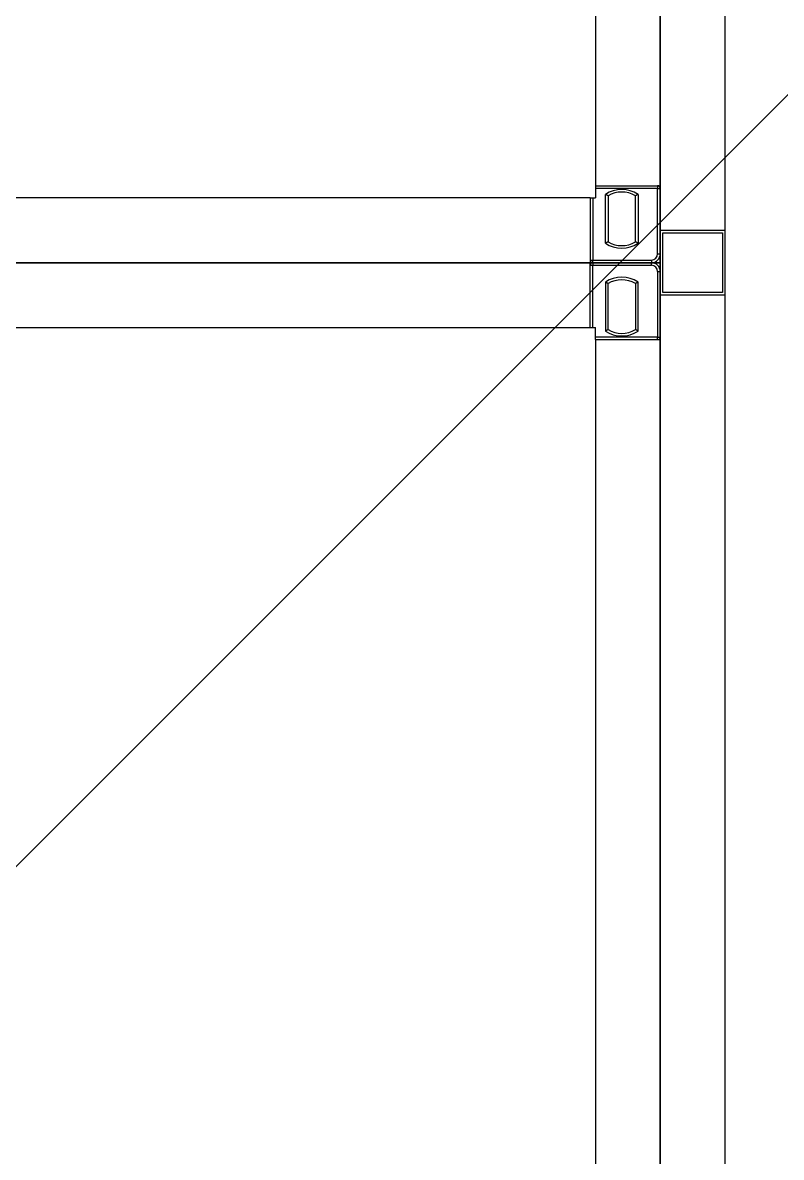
# Model space of a CAD drawing. Header units: millimetres. Extents: x 4080735 to 4152075, y -451436 to -400976.
# Drawn here: x 4146821.8 to 4146927.1, y -406991.5 to -406834.1 of the extents above; entities that cross this region are included whole.
import ezdxf

# ---------------------------------------------------------------- set-up
doc = ezdxf.new("R2010")
doc.units = ezdxf.units.MM
doc.header["$LTSCALE"] = 60
doc.layers.add('3', color=3, linetype='Continuous')

# ---------------------------------------------------------------- blocks, each defined once
blk = doc.blocks.new('KEY PLAN_NEW')
at = {"color": 253}
for p, q in [((-1226.862, -1495.504), (-1226.862, -1608.384)), ((-1220.862, -1848.384), (-1220.862, -1495.504)), ((-1226.862, -1608.384), (-1226.862, -1608.944)), ((-1227.102, -1608.944), (-1280.622, -1608.944)), ((-1227.102, -1608.944), (-1226.862, -1608.944)), ((-1223.862, -1610.444), (-1223.862, -1613.444)), ((-1223.862, -1610.444), (-1220.862, -1610.444)), ((-1223.742, -1613.324), (-1223.742, -1610.564)), ((-1223.742, -1610.564), (-1220.982, -1610.564)), ((-1220.982, -1610.564), (-1220.982, -1613.324)), ((-1220.982, -1610.564), (-1220.982, -1613.324)), ((-1220.862, -1613.444), (-1220.862, -1610.444)), ((-1220.862, -1613.444), (-1223.862, -1613.444)), ((-1220.982, -1613.324), (-1223.742, -1613.324)), ((-1280.622, -1614.944), (-1227.102, -1614.944)), ((-1227.102, -1614.944), (-1226.862, -1614.944)), ((-1226.862, -1615.504), (-1226.862, -1614.944)), ((-1226.862, -1615.504), (-1226.862, -1728.384))]:
    blk.add_line(p, q, dxfattribs=at)
at = {"color": 253, "linetype": 'Continuous'}
for p, q in [((-1226.862, -1608.384), (-1223.862, -1608.384)), ((-1223.982, -1608.504), (-1226.862, -1608.504)), ((-1226.397, -1611.045), (-1226.397, -1608.782)), ((-1226.277, -1608.849), (-1226.277, -1610.979)), ((-1225.007, -1610.979), (-1225.007, -1608.849)), ((-1224.887, -1608.782), (-1224.887, -1611.045)), ((-1223.982, -1608.384), (-1223.982, -1608.504)), ((-1223.982, -1608.504), (-1223.862, -1608.504)), ((-1223.982, -1611.534), (-1223.982, -1608.504)), ((-1227.102, -1608.944), (-1227.102, -1611.944)), ((-1226.982, -1608.944), (-1226.982, -1611.824)), ((-1227.102, -1611.824), (-1226.982, -1611.824)), ((-1227.102, -1614.944), (-1227.102, -1611.944)), ((-1226.982, -1611.944), (-1226.982, -1611.824)), ((-1226.982, -1611.824), (-1224.272, -1611.824)), ((-1226.982, -1611.944), (-1226.982, -1612.064)), ((-1224.272, -1611.824), (-1224.272, -1611.944)), ((-1224.272, -1612.064), (-1224.272, -1611.944)), ((-1223.982, -1611.534), (-1223.862, -1611.534)), ((-1223.982, -1611.824), (-1223.982, -1611.823)), ((-1223.982, -1611.824), (-1223.982, -1611.824)), ((-1227.102, -1612.064), (-1226.982, -1612.064)), ((-1226.982, -1614.944), (-1226.982, -1612.064)), ((-1226.982, -1612.064), (-1224.272, -1612.064)), ((-1223.982, -1612.064), (-1223.982, -1612.064)), ((-1223.982, -1612.064), (-1223.982, -1612.064)), ((-1223.982, -1612.354), (-1223.862, -1612.354)), ((-1223.982, -1612.354), (-1223.982, -1615.384)), ((-1226.397, -1612.842), (-1226.397, -1615.105)), ((-1226.277, -1615.039), (-1226.277, -1612.909)), ((-1225.007, -1612.909), (-1225.007, -1615.039)), ((-1224.887, -1615.105), (-1224.887, -1612.842)), ((-1223.982, -1615.384), (-1226.862, -1615.384)), ((-1226.862, -1615.504), (-1223.862, -1615.504)), ((-1223.982, -1615.504), (-1223.982, -1615.384)), ((-1223.982, -1615.384), (-1223.862, -1615.384))]:
    blk.add_line(p, q, dxfattribs=at)
at = {"color": 253}
for points in [[(-1283.862, -1491.944), (-1223.862, -1491.944), (-1223.862, -1611.944), (-1283.862, -1611.944)], [(-1223.862, -1491.944), (-1163.862, -1491.944), (-1163.862, -1851.944), (-1223.862, -1851.944)], [(-1283.862, -1611.944), (-1223.862, -1611.944), (-1223.862, -1731.944), (-1283.862, -1731.944)]]:
    blk.add_lwpolyline(points, close=True, dxfattribs=at)
at = {"color": 253, "linetype": 'Continuous'}
for centre, radius, start, end in [((-1225.642, -1609.914), 1.36, 56.2792, 123.7208), ((-1225.642, -1609.914), 1.24, 59.1964, 120.8036), ((-1223.982, -1608.504), 0.12, 0, 90), ((-1225.642, -1609.914), 1.36, 236.2792, 303.7208), ((-1225.642, -1609.914), 1.24, 239.1964, 300.8036), ((-1226.982, -1611.824), 0.12, 180, 270), ((-1226.982, -1612.064), 0.12, 90, 180), ((-1224.272, -1611.534), 0.41, 270, 0), ((-1224.272, -1611.534), 0.29, 270, 0), ((-1224.272, -1612.354), 0.41, 0, 90), ((-1224.272, -1612.354), 0.29, 0, 90), ((-1225.642, -1613.974), 1.36, 56.2792, 123.7208), ((-1225.642, -1613.974), 1.24, 59.1964, 120.8036), ((-1225.642, -1613.974), 1.36, 236.2792, 303.7208), ((-1225.642, -1613.974), 1.24, 239.1964, 300.8036), ((-1223.982, -1615.384), 0.12, 270, 0)]:
    blk.add_arc(centre, radius, start, end, dxfattribs=at)
for points, knots in [([(-1226.277, -1608.849), (-1226.277, -1608.848, 46), (-1226.278, -1608.848, 46), (-1226.279, -1608.848, 46), (-1226.28, -1608.847, 46), (-1226.28, -1608.847, 46), (-1226.281, -1608.846, 46), (-1226.281, -1608.846, 46), (-1226.282, -1608.846, 46), (-1226.282, -1608.845, 46), (-1226.284, -1608.844, 46), (-1226.285, -1608.844, 46), (-1226.289, -1608.842, 46), (-1226.291, -1608.841, 46), (-1226.294, -1608.839, 46), (-1226.295, -1608.838, 46), (-1226.296, -1608.838, 46), (-1226.297, -1608.837, 46), (-1226.298, -1608.837, 46), (-1226.299, -1608.836, 46), (-1226.301, -1608.835, 46), (-1226.304, -1608.833, 46), (-1226.309, -1608.83, 46), (-1226.312, -1608.829, 46), (-1226.316, -1608.826, 46), (-1226.318, -1608.826, 46), (-1226.32, -1608.824, 46), (-1226.32, -1608.824, 46), (-1226.322, -1608.823, 46), (-1226.323, -1608.823, 46), (-1226.327, -1608.821, 46), (-1226.33, -1608.819, 46), (-1226.336, -1608.815, 46), (-1226.339, -1608.813, 46), (-1226.346, -1608.81, 46), (-1226.35, -1608.808, 46), (-1226.354, -1608.806, 46), (-1226.355, -1608.805, 46), (-1226.357, -1608.804, 46), (-1226.358, -1608.804, 46), (-1226.36, -1608.802, 46), (-1226.362, -1608.801, 46), (-1226.367, -1608.798, 46), (-1226.371, -1608.796, 46), (-1226.378, -1608.792, 46), (-1226.382, -1608.79, 46), (-1226.387, -1608.787, 46), (-1226.389, -1608.786, 46), (-1226.392, -1608.785, 46), (-1226.394, -1608.784, 46), (-1226.395, -1608.783, 46), (-1226.396, -1608.783, 46), (-1226.396, -1608.783, 46), (-1226.397, -1608.782, 46)], [0, 0, 0, 0, 0.06206, 0.12459, 0.12459, 0.155854, 0.155854, 0.171487, 0.171487, 0.187119, 0.187119, 0.249648, 0.249648, 0.312178, 0.312178, 0.343442, 0.343442, 0.359075, 0.359075, 0.374707, 0.374707, 0.437236, 0.437236, 0.499766, 0.499766, 0.53103, 0.53103, 0.546663, 0.546663, 0.562295, 0.562295, 0.624824, 0.624824, 0.687353, 0.687353, 0.749883, 0.749883, 0.765515, 0.765515, 0.781147, 0.781147, 0.812412, 0.812412, 0.874941, 0.874941, 0.937471, 0.937471, 0.968735, 0.968735, 0.984368, 0.992184, 0.992184, 1, 1, 1, 1]), ([(-1224.887, -1608.782), (-1224.887, -1608.783, 46), (-1224.888, -1608.783, 46), (-1224.889, -1608.783, 46), (-1224.89, -1608.784, 46), (-1224.891, -1608.785, 46), (-1224.894, -1608.786, 46), (-1224.896, -1608.787, 46), (-1224.902, -1608.79, 46), (-1224.905, -1608.792, 46), (-1224.913, -1608.796, 46), (-1224.916, -1608.798, 46), (-1224.922, -1608.801, 46), (-1224.923, -1608.802, 46), (-1224.926, -1608.804, 46), (-1224.927, -1608.804, 46), (-1224.929, -1608.805, 46), (-1224.93, -1608.806, 46), (-1224.934, -1608.808, 46), (-1224.937, -1608.81, 46), (-1224.944, -1608.813, 46), (-1224.947, -1608.815, 46), (-1224.954, -1608.819, 46), (-1224.957, -1608.821, 46), (-1224.961, -1608.823, 46), (-1224.962, -1608.823, 46), (-1224.963, -1608.824, 46), (-1224.964, -1608.824, 46), (-1224.966, -1608.826, 46), (-1224.967, -1608.826, 46), (-1224.972, -1608.829, 46), (-1224.974, -1608.83, 46), (-1224.98, -1608.833, 46), (-1224.982, -1608.835, 46), (-1224.985, -1608.836, 46), (-1224.986, -1608.837, 46), (-1224.987, -1608.837, 46), (-1224.987, -1608.838, 46), (-1224.989, -1608.838, 46), (-1224.99, -1608.839, 46), (-1224.993, -1608.841, 46), (-1224.995, -1608.842, 46), (-1224.998, -1608.844, 46), (-1225, -1608.844, 46), (-1225.001, -1608.845, 46), (-1225.002, -1608.846, 46), (-1225.002, -1608.846, 46), (-1225.002, -1608.846, 46), (-1225.003, -1608.847, 46), (-1225.004, -1608.847, 46), (-1225.005, -1608.848, 46), (-1225.006, -1608.848, 46), (-1225.007, -1608.848, 46), (-1225.007, -1608.849, 46)], [0, 0, 0, 0, 0.00782, 0.00782, 0.015639, 0.031279, 0.031279, 0.062557, 0.062557, 0.125114, 0.125114, 0.187671, 0.187671, 0.21895, 0.21895, 0.234589, 0.234589, 0.250228, 0.250228, 0.312785, 0.312785, 0.375342, 0.375342, 0.437899, 0.437899, 0.453538, 0.453538, 0.469178, 0.469178, 0.500456, 0.500456, 0.563013, 0.563013, 0.62557, 0.62557, 0.641209, 0.641209, 0.656849, 0.656849, 0.688127, 0.688127, 0.750684, 0.750684, 0.813241, 0.813241, 0.828881, 0.828881, 0.84452, 0.84452, 0.875798, 0.875798, 0.938355, 1, 1, 1, 1]), ([(-1226.277, -1610.979), (-1226.277, -1610.979, 46), (-1226.278, -1610.979, 46), (-1226.279, -1610.98, 46), (-1226.28, -1610.98, 46), (-1226.28, -1610.981, 46), (-1226.281, -1610.981, 46), (-1226.281, -1610.981, 46), (-1226.282, -1610.982, 46), (-1226.282, -1610.982, 46), (-1226.284, -1610.983, 46), (-1226.285, -1610.984, 46), (-1226.289, -1610.985, 46), (-1226.291, -1610.986, 46), (-1226.294, -1610.988, 46), (-1226.295, -1610.989, 46), (-1226.296, -1610.99, 46), (-1226.297, -1610.99, 46), (-1226.298, -1610.991, 46), (-1226.299, -1610.991, 46), (-1226.301, -1610.993, 46), (-1226.304, -1610.994, 46), (-1226.309, -1610.997, 46), (-1226.312, -1610.998, 46), (-1226.316, -1611.001, 46), (-1226.318, -1611.002, 46), (-1226.32, -1611.003, 46), (-1226.32, -1611.003, 46), (-1226.322, -1611.004, 46), (-1226.323, -1611.004, 46), (-1226.327, -1611.007, 46), (-1226.33, -1611.008, 46), (-1226.336, -1611.012, 46), (-1226.339, -1611.014, 46), (-1226.346, -1611.017, 46), (-1226.35, -1611.019, 46), (-1226.354, -1611.022, 46), (-1226.355, -1611.022, 46), (-1226.357, -1611.023, 46), (-1226.358, -1611.024, 46), (-1226.36, -1611.025, 46), (-1226.362, -1611.026, 46), (-1226.367, -1611.029, 46), (-1226.371, -1611.031, 46), (-1226.378, -1611.035, 46), (-1226.382, -1611.037, 46), (-1226.387, -1611.04, 46), (-1226.389, -1611.041, 46), (-1226.392, -1611.042, 46), (-1226.394, -1611.043, 46), (-1226.395, -1611.044, 46), (-1226.396, -1611.044, 46), (-1226.396, -1611.045, 46), (-1226.397, -1611.045, 46)], [0, 0, 0, 0, 0.06206, 0.12459, 0.12459, 0.155854, 0.155854, 0.171487, 0.171487, 0.187119, 0.187119, 0.249648, 0.249648, 0.312178, 0.312178, 0.343442, 0.343442, 0.359075, 0.359075, 0.374707, 0.374707, 0.437236, 0.437236, 0.499766, 0.499766, 0.53103, 0.53103, 0.546663, 0.546663, 0.562295, 0.562295, 0.624824, 0.624824, 0.687353, 0.687353, 0.749883, 0.749883, 0.765515, 0.765515, 0.781147, 0.781147, 0.812412, 0.812412, 0.874941, 0.874941, 0.937471, 0.937471, 0.968735, 0.968735, 0.984368, 0.992184, 0.992184, 1, 1, 1, 1]), ([(-1224.887, -1611.045), (-1224.887, -1611.045, 46), (-1224.888, -1611.044, 46), (-1224.889, -1611.044, 46), (-1224.89, -1611.043, 46), (-1224.891, -1611.042, 46), (-1224.894, -1611.041, 46), (-1224.896, -1611.04, 46), (-1224.902, -1611.037, 46), (-1224.905, -1611.035, 46), (-1224.913, -1611.031, 46), (-1224.916, -1611.029, 46), (-1224.922, -1611.026, 46), (-1224.923, -1611.025, 46), (-1224.926, -1611.024, 46), (-1224.927, -1611.023, 46), (-1224.929, -1611.022, 46), (-1224.93, -1611.022, 46), (-1224.934, -1611.019, 46), (-1224.937, -1611.017, 46), (-1224.944, -1611.014, 46), (-1224.947, -1611.012, 46), (-1224.954, -1611.008, 46), (-1224.957, -1611.007, 46), (-1224.961, -1611.004, 46), (-1224.962, -1611.004, 46), (-1224.963, -1611.003, 46), (-1224.964, -1611.003, 46), (-1224.966, -1611.002, 46), (-1224.967, -1611.001, 46), (-1224.972, -1610.998, 46), (-1224.974, -1610.997, 46), (-1224.98, -1610.994, 46), (-1224.982, -1610.993, 46), (-1224.985, -1610.991, 46), (-1224.986, -1610.991, 46), (-1224.987, -1610.99, 46), (-1224.987, -1610.99, 46), (-1224.989, -1610.989, 46), (-1224.99, -1610.988, 46), (-1224.993, -1610.986, 46), (-1224.995, -1610.985, 46), (-1224.998, -1610.984, 46), (-1225, -1610.983, 46), (-1225.001, -1610.982, 46), (-1225.002, -1610.982, 46), (-1225.002, -1610.981, 46), (-1225.002, -1610.981, 46), (-1225.003, -1610.981, 46), (-1225.004, -1610.98, 46), (-1225.005, -1610.98, 46), (-1225.006, -1610.979, 46), (-1225.007, -1610.979, 46), (-1225.007, -1610.979, 46)], [0, 0, 0, 0, 0.00782, 0.00782, 0.015639, 0.031279, 0.031279, 0.062557, 0.062557, 0.125114, 0.125114, 0.187671, 0.187671, 0.21895, 0.21895, 0.234589, 0.234589, 0.250228, 0.250228, 0.312785, 0.312785, 0.375342, 0.375342, 0.437899, 0.437899, 0.453538, 0.453538, 0.469178, 0.469178, 0.500456, 0.500456, 0.563013, 0.563013, 0.62557, 0.62557, 0.641209, 0.641209, 0.656849, 0.656849, 0.688127, 0.688127, 0.750684, 0.750684, 0.813241, 0.813241, 0.828881, 0.828881, 0.84452, 0.84452, 0.875798, 0.875798, 0.938355, 1, 1, 1, 1]), ([(-1226.277, -1612.909), (-1226.277, -1612.908, 46), (-1226.278, -1612.908, 46), (-1226.279, -1612.908, 46), (-1226.28, -1612.907, 46), (-1226.28, -1612.907, 46), (-1226.281, -1612.906, 46), (-1226.281, -1612.906, 46), (-1226.282, -1612.906, 46), (-1226.282, -1612.905, 46), (-1226.284, -1612.904, 46), (-1226.285, -1612.904, 46), (-1226.289, -1612.902, 46), (-1226.291, -1612.901, 46), (-1226.294, -1612.899, 46), (-1226.295, -1612.898, 46), (-1226.296, -1612.898, 46), (-1226.297, -1612.897, 46), (-1226.298, -1612.897, 46), (-1226.299, -1612.896, 46), (-1226.301, -1612.895, 46), (-1226.304, -1612.893, 46), (-1226.309, -1612.89, 46), (-1226.312, -1612.889, 46), (-1226.316, -1612.886, 46), (-1226.318, -1612.886, 46), (-1226.32, -1612.884, 46), (-1226.32, -1612.884, 46), (-1226.322, -1612.883, 46), (-1226.323, -1612.883, 46), (-1226.327, -1612.881, 46), (-1226.33, -1612.879, 46), (-1226.336, -1612.875, 46), (-1226.339, -1612.873, 46), (-1226.346, -1612.87, 46), (-1226.35, -1612.868, 46), (-1226.354, -1612.866, 46), (-1226.355, -1612.865, 46), (-1226.357, -1612.864, 46), (-1226.358, -1612.864, 46), (-1226.36, -1612.862, 46), (-1226.362, -1612.861, 46), (-1226.367, -1612.858, 46), (-1226.371, -1612.856, 46), (-1226.378, -1612.852, 46), (-1226.382, -1612.85, 46), (-1226.387, -1612.847, 46), (-1226.389, -1612.846, 46), (-1226.392, -1612.845, 46), (-1226.394, -1612.844, 46), (-1226.395, -1612.843, 46), (-1226.396, -1612.843, 46), (-1226.396, -1612.843, 46), (-1226.397, -1612.842, 46)], [0, 0, 0, 0, 0.06206, 0.12459, 0.12459, 0.155854, 0.155854, 0.171487, 0.171487, 0.187119, 0.187119, 0.249648, 0.249648, 0.312178, 0.312178, 0.343442, 0.343442, 0.359075, 0.359075, 0.374707, 0.374707, 0.437236, 0.437236, 0.499766, 0.499766, 0.53103, 0.53103, 0.546663, 0.546663, 0.562295, 0.562295, 0.624824, 0.624824, 0.687353, 0.687353, 0.749883, 0.749883, 0.765515, 0.765515, 0.781147, 0.781147, 0.812412, 0.812412, 0.874941, 0.874941, 0.937471, 0.937471, 0.968735, 0.968735, 0.984368, 0.992184, 0.992184, 1, 1, 1, 1]), ([(-1224.887, -1612.842), (-1224.887, -1612.843, 46), (-1224.888, -1612.843, 46), (-1224.889, -1612.843, 46), (-1224.89, -1612.844, 46), (-1224.891, -1612.845, 46), (-1224.894, -1612.846, 46), (-1224.896, -1612.847, 46), (-1224.902, -1612.85, 46), (-1224.905, -1612.852, 46), (-1224.913, -1612.856, 46), (-1224.916, -1612.858, 46), (-1224.922, -1612.861, 46), (-1224.923, -1612.862, 46), (-1224.926, -1612.864, 46), (-1224.927, -1612.864, 46), (-1224.929, -1612.865, 46), (-1224.93, -1612.866, 46), (-1224.934, -1612.868, 46), (-1224.937, -1612.87, 46), (-1224.944, -1612.873, 46), (-1224.947, -1612.875, 46), (-1224.954, -1612.879, 46), (-1224.957, -1612.881, 46), (-1224.961, -1612.883, 46), (-1224.962, -1612.883, 46), (-1224.963, -1612.884, 46), (-1224.964, -1612.884, 46), (-1224.966, -1612.886, 46), (-1224.967, -1612.886, 46), (-1224.972, -1612.889, 46), (-1224.974, -1612.89, 46), (-1224.98, -1612.893, 46), (-1224.982, -1612.895, 46), (-1224.985, -1612.896, 46), (-1224.986, -1612.897, 46), (-1224.987, -1612.897, 46), (-1224.987, -1612.898, 46), (-1224.989, -1612.898, 46), (-1224.99, -1612.899, 46), (-1224.993, -1612.901, 46), (-1224.995, -1612.902, 46), (-1224.998, -1612.904, 46), (-1225, -1612.904, 46), (-1225.001, -1612.905, 46), (-1225.002, -1612.906, 46), (-1225.002, -1612.906, 46), (-1225.002, -1612.906, 46), (-1225.003, -1612.907, 46), (-1225.004, -1612.907, 46), (-1225.005, -1612.908, 46), (-1225.006, -1612.908, 46), (-1225.007, -1612.908, 46), (-1225.007, -1612.909, 46)], [0, 0, 0, 0, 0.00782, 0.00782, 0.015639, 0.031279, 0.031279, 0.062557, 0.062557, 0.125114, 0.125114, 0.187671, 0.187671, 0.21895, 0.21895, 0.234589, 0.234589, 0.250228, 0.250228, 0.312785, 0.312785, 0.375342, 0.375342, 0.437899, 0.437899, 0.453538, 0.453538, 0.469178, 0.469178, 0.500456, 0.500456, 0.563013, 0.563013, 0.62557, 0.62557, 0.641209, 0.641209, 0.656849, 0.656849, 0.688127, 0.688127, 0.750684, 0.750684, 0.813241, 0.813241, 0.828881, 0.828881, 0.84452, 0.84452, 0.875798, 0.875798, 0.938355, 1, 1, 1, 1]), ([(-1226.277, -1615.039), (-1226.277, -1615.039, 46), (-1226.278, -1615.039, 46), (-1226.279, -1615.04, 46), (-1226.28, -1615.04, 46), (-1226.28, -1615.041, 46), (-1226.281, -1615.041, 46), (-1226.281, -1615.041, 46), (-1226.282, -1615.042, 46), (-1226.282, -1615.042, 46), (-1226.284, -1615.043, 46), (-1226.285, -1615.044, 46), (-1226.289, -1615.045, 46), (-1226.291, -1615.046, 46), (-1226.294, -1615.048, 46), (-1226.295, -1615.049, 46), (-1226.296, -1615.05, 46), (-1226.297, -1615.05, 46), (-1226.298, -1615.051, 46), (-1226.299, -1615.051, 46), (-1226.301, -1615.053, 46), (-1226.304, -1615.054, 46), (-1226.309, -1615.057, 46), (-1226.312, -1615.058, 46), (-1226.316, -1615.061, 46), (-1226.318, -1615.062, 46), (-1226.32, -1615.063, 46), (-1226.32, -1615.063, 46), (-1226.322, -1615.064, 46), (-1226.323, -1615.064, 46), (-1226.327, -1615.067, 46), (-1226.33, -1615.068, 46), (-1226.336, -1615.072, 46), (-1226.339, -1615.074, 46), (-1226.346, -1615.077, 46), (-1226.35, -1615.079, 46), (-1226.354, -1615.082, 46), (-1226.355, -1615.082, 46), (-1226.357, -1615.083, 46), (-1226.358, -1615.084, 46), (-1226.36, -1615.085, 46), (-1226.362, -1615.086, 46), (-1226.367, -1615.089, 46), (-1226.371, -1615.091, 46), (-1226.378, -1615.095, 46), (-1226.382, -1615.097, 46), (-1226.387, -1615.1, 46), (-1226.389, -1615.101, 46), (-1226.392, -1615.102, 46), (-1226.394, -1615.103, 46), (-1226.395, -1615.104, 46), (-1226.396, -1615.104, 46), (-1226.396, -1615.105, 46), (-1226.397, -1615.105, 46)], [0, 0, 0, 0, 0.06206, 0.12459, 0.12459, 0.155854, 0.155854, 0.171487, 0.171487, 0.187119, 0.187119, 0.249648, 0.249648, 0.312178, 0.312178, 0.343442, 0.343442, 0.359075, 0.359075, 0.374707, 0.374707, 0.437236, 0.437236, 0.499766, 0.499766, 0.53103, 0.53103, 0.546663, 0.546663, 0.562295, 0.562295, 0.624824, 0.624824, 0.687353, 0.687353, 0.749883, 0.749883, 0.765515, 0.765515, 0.781147, 0.781147, 0.812412, 0.812412, 0.874941, 0.874941, 0.937471, 0.937471, 0.968735, 0.968735, 0.984368, 0.992184, 0.992184, 1, 1, 1, 1]), ([(-1224.887, -1615.105), (-1224.887, -1615.105, 46), (-1224.888, -1615.104, 46), (-1224.889, -1615.104, 46), (-1224.89, -1615.103, 46), (-1224.891, -1615.102, 46), (-1224.894, -1615.101, 46), (-1224.896, -1615.1, 46), (-1224.902, -1615.097, 46), (-1224.905, -1615.095, 46), (-1224.913, -1615.091, 46), (-1224.916, -1615.089, 46), (-1224.922, -1615.086, 46), (-1224.923, -1615.085, 46), (-1224.926, -1615.084, 46), (-1224.927, -1615.083, 46), (-1224.929, -1615.082, 46), (-1224.93, -1615.082, 46), (-1224.934, -1615.079, 46), (-1224.937, -1615.077, 46), (-1224.944, -1615.074, 46), (-1224.947, -1615.072, 46), (-1224.954, -1615.068, 46), (-1224.957, -1615.067, 46), (-1224.961, -1615.064, 46), (-1224.962, -1615.064, 46), (-1224.963, -1615.063, 46), (-1224.964, -1615.063, 46), (-1224.966, -1615.062, 46), (-1224.967, -1615.061, 46), (-1224.972, -1615.058, 46), (-1224.974, -1615.057, 46), (-1224.98, -1615.054, 46), (-1224.982, -1615.053, 46), (-1224.985, -1615.051, 46), (-1224.986, -1615.051, 46), (-1224.987, -1615.05, 46), (-1224.987, -1615.05, 46), (-1224.989, -1615.049, 46), (-1224.99, -1615.048, 46), (-1224.993, -1615.046, 46), (-1224.995, -1615.045, 46), (-1224.998, -1615.044, 46), (-1225, -1615.043, 46), (-1225.001, -1615.042, 46), (-1225.002, -1615.042, 46), (-1225.002, -1615.041, 46), (-1225.002, -1615.041, 46), (-1225.003, -1615.041, 46), (-1225.004, -1615.04, 46), (-1225.005, -1615.04, 46), (-1225.006, -1615.039, 46), (-1225.007, -1615.039, 46), (-1225.007, -1615.039, 46)], [0, 0, 0, 0, 0.00782, 0.00782, 0.015639, 0.031279, 0.031279, 0.062557, 0.062557, 0.125114, 0.125114, 0.187671, 0.187671, 0.21895, 0.21895, 0.234589, 0.234589, 0.250228, 0.250228, 0.312785, 0.312785, 0.375342, 0.375342, 0.437899, 0.437899, 0.453538, 0.453538, 0.469178, 0.469178, 0.500456, 0.500456, 0.563013, 0.563013, 0.62557, 0.62557, 0.641209, 0.641209, 0.656849, 0.656849, 0.688127, 0.688127, 0.750684, 0.750684, 0.813241, 0.813241, 0.828881, 0.828881, 0.84452, 0.84452, 0.875798, 0.875798, 0.938355, 1, 1, 1, 1])]:
    blk.add_open_spline(points, degree=3, knots=knots, dxfattribs=at)

msp = doc.modelspace()

# ---------------------------------------------------------------- hatches: boundary and pattern name
at = {"layer": '3'}
h = msp.add_hatch(dxfattribs=at)
h.set_pattern_fill('ANSI31', color=256, scale=855.36)
h.set_pattern_definition([(45, (-65702.36, -13536.25), (-75.603857, 75.603857), [])])
h.paths.add_polyline_path([(4145910.29, -405867.36), (4146090.29, -405867.36), (4146090.29, -405507.36), (4146630.29, -405507.36), (4146630.29, -405327.36), (4147730.29, -405327.36), (4147730.29, -405449.76), (4148570.65, -405449.76), (4148570.65, -406047.36), (4148630.29, -406047.36), (4148630.29, -407507.36), (4147379.29, -407507.36), (4147379.29, -407511.86), (4147370.29, -407511.86), (4147370.29, -407687.36), (4146810.29, -407687.36), (4146810.29, -407327.36), (4146450.29, -407327.36), (4146450.29, -406967.36), (4146090.29, -406967.36), (4146090.29, -406607.36), (4145550.29, -406607.36), (4145550.29, -406227.36), (4145910.29, -406227.36)])

# ---------------------------------------------------------------- block references
at = {"xscale": 3, "yscale": 3, "zscale": 3}
msp.add_blockref('KEY PLAN_NEW', (4150581.88, -402031.53), dxfattribs=at)

doc.saveas('drawing.dxf')
